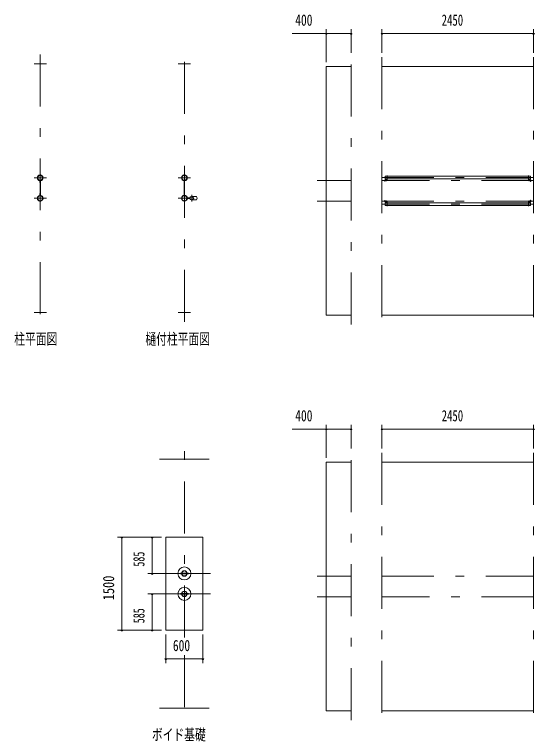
# Model space of a CAD drawing. Units: millimetres, scale not verified. Extents: x -31502 to 31507, y -14700 to 14700.
# Drawn here: x -31502 to -23100, y -11282 to 468 of the extents above; entities that cross this region are included whole.
import ezdxf
from ezdxf.enums import TextEntityAlignment as Align

# ---------------------------------------------------------------- set-up
doc = ezdxf.new("R2010")
doc.units = ezdxf.units.MM
doc.header["$LTSCALE"] = 70
doc.linetypes.add('USER3', pattern=[24, 12, -5, 2, -5])
for name, color, linetype, lineweight in [('0-2_1-07BOLD', 7, 'Continuous', 18), ('0-3_1-27CENTER', 3, 'USER3', 18), ('0-5_1-57DIM', 3, 'Continuous', 18)]:
    doc.layers.add(name, color=color, linetype=linetype, lineweight=lineweight)
doc.styles.add('ＭＳ ゴシック', font='')
doc.styles.get('ＭＳ ゴシック').set_extended_font_data('MS Gothic')

msp = doc.modelspace()

# ---------------------------------------------------------------- linework, layer by layer
at = {"layer": '0-2_1-07BOLD'}
for p, q in [((-31187.29, -326.88), (-30987.29, -326.88)), ((-28657.56, -326.88), (-28857.56, -326.88)), ((-26463.79, -372.46), (-26063.79, -372.46)), ((-23113.79, -372.46), (-25563.79, -372.46)), ((-31090.28, -2216.33), (-31090.28, -2457.43)), ((-31084.28, -2457.43), (-31084.28, -2216.33)), ((-28760.58, -2457.43), (-28760.58, -2216.33)), ((-28754.57, -2216.33), (-28754.57, -2457.43)), ((-25484.44, -2204.26), (-25514.04, -2204.26)), ((-25514.04, -2207.46), (-25484.44, -2207.46)), ((-25482.44, -2146.96), (-25511.29, -2146.96)), ((-25482.44, -2202.26), (-25482.44, -2136.46)), ((-23198.34, -2146.96), (-25479.24, -2146.96)), ((-25479.24, -2189.65), (-23198.34, -2189.65)), ((-23193.14, -2204.26), (-23163.54, -2204.26)), ((-23163.54, -2207.46), (-23193.14, -2207.46)), ((-23158.34, -2229.46), (-23158.34, -2209.46)), ((-28713.12, -2498.88), (-28666.91, -2498.88)), ((-28666.91, -2504.88), (-28713.12, -2504.88)), ((-28668.3, -2497.27), (-28711.65, -2497.27)), ((-28711.65, -2506.48), (-28668.3, -2506.48)), ((-28562.47, -2474.38), (-28630.05, -2474.38)), ((-28630.05, -2529.38), (-28562.47, -2529.38)), ((-25519.24, -2535.46), (-25519.24, -2555.46)), ((-25514.04, -2557.46), (-25484.44, -2557.46)), ((-25484.44, -2560.66), (-25514.04, -2560.66)), ((-25511.29, -2575.26), (-25482.44, -2575.26)), ((-25479.24, -2575.26), (-23198.34, -2575.26)), ((-23163.54, -2557.46), (-23193.14, -2557.46)), ((-23193.14, -2560.66), (-23163.54, -2560.66)), ((-23198.34, -2617.95), (-25479.24, -2617.95)), ((-30987.29, -4346.88), (-31187.29, -4346.88)), ((-28857.56, -4346.88), (-28657.56, -4346.88)), ((-25563.79, -4392.46), (-23113.79, -4392.46)), ((-29157.56, -6721.88), (-28357.56, -6721.88)), ((-23113.79, -6767.46), (-25563.79, -6767.46)), ((-28801.63, -8573.38), (-28822.56, -8573.38)), ((-28797.38, -8560.38), (-28717.74, -8560.38)), ((-28717.74, -8573.38), (-28797.38, -8573.38)), ((-28801.63, -8903.37), (-28822.56, -8903.37)), ((-28797.38, -8890.38), (-28717.74, -8890.38)), ((-28717.74, -8903.37), (-28797.38, -8903.37)), ((-28357.56, -10741.88), (-29157.56, -10741.88)), ((-25563.79, -10787.46), (-23113.79, -10787.46))]:
    msp.add_line(p, q, dxfattribs=at)
for points in [[(-26463.79, -372.46), (-26463.79, -4392.46), (-26063.79, -4392.46)], [(-31090.28, -2246.88), (-31091.88, -2246.88), (-31091.88, -2217.8)], [(-31082.68, -2217.8), (-31082.68, -2246.88), (-31084.28, -2246.88)], [(-28762.17, -2217.8), (-28762.17, -2246.88), (-28760.58, -2246.88)], [(-28754.57, -2246.88), (-28752.97, -2246.88), (-28752.97, -2217.8)], [(-25516.04, -2209.46), (-25516.04, -2229.46), (-25519.24, -2229.46), (-25519.24, -2209.46)], [(-25511.29, -2146.96), (-25511.29, -2189.65), (-25482.44, -2189.65)], [(-25482.44, -2136.46), (-25479.24, -2136.46), (-25479.24, -2202.26)], [(-23195.14, -2202.26), (-23195.14, -2136.46), (-23198.34, -2136.46), (-23198.34, -2202.26)], [(-23195.14, -2189.65), (-23166.29, -2189.65), (-23166.29, -2146.96), (-23195.14, -2146.96)], [(-23161.54, -2209.46), (-23161.54, -2229.46), (-23158.34, -2229.46)], [(-31091.88, -2455.96), (-31091.88, -2426.88), (-31090.28, -2426.88)], [(-31084.28, -2426.88), (-31082.68, -2426.88), (-31082.68, -2455.96)], [(-28760.58, -2426.88), (-28762.17, -2426.88), (-28762.17, -2455.96)], [(-28752.97, -2455.96), (-28752.97, -2426.88), (-28754.57, -2426.88)], [(-25516.04, -2555.46), (-25516.04, -2535.46), (-25519.24, -2535.46)], [(-25482.44, -2617.95), (-25511.29, -2617.95), (-25511.29, -2575.26)], [(-25482.44, -2562.66), (-25482.44, -2628.46), (-25479.24, -2628.46), (-25479.24, -2562.66)], [(-23198.34, -2562.66), (-23198.34, -2628.46), (-23195.14, -2628.46), (-23195.14, -2562.66)], [(-23195.14, -2575.26), (-23166.29, -2575.26), (-23166.29, -2617.95), (-23195.14, -2617.95)], [(-23161.54, -2555.46), (-23161.54, -2535.46), (-23158.34, -2535.46), (-23158.34, -2555.46)], [(-26063.79, -6767.46), (-26463.79, -6767.46), (-26463.79, -10787.46), (-26063.79, -10787.46)], [(-28822.56, -8573.38), (-28822.56, -8560.38), (-28801.63, -8560.38)], [(-28713.49, -8560.38), (-28692.56, -8560.38), (-28692.56, -8573.38), (-28713.49, -8573.38)], [(-28822.56, -8903.37), (-28822.56, -8890.38), (-28801.63, -8890.38)], [(-28713.49, -8890.38), (-28692.56, -8890.38), (-28692.56, -8903.37), (-28713.49, -8903.37)]]:
    msp.add_lwpolyline(points, dxfattribs=at)
msp.add_lwpolyline([(-29057.56, -9481.88), (-29057.56, -7981.88), (-28457.56, -7981.88), (-28457.56, -9481.88)], close=True, dxfattribs=at)
for centre, radius in [((-31087.29, -2171.88), 44.55), ((-31087.29, -2171.88), 40.35), ((-31087.29, -2123.48), 2.25), ((-28757.57, -2171.88), 44.55), ((-28757.57, -2171.88), 40.35), ((-28757.57, -2123.48), 2.25), ((-31087.29, -2501.88), 44.55), ((-31087.29, -2501.88), 40.35), ((-28757.57, -2501.88), 46.15), ((-28757.57, -2501.88), 44.55), ((-28757.57, -2501.88), 40.35), ((-31087.29, -2550.28), 2.25), ((-28757.57, -2550.28), 2.25), ((-28639.57, -2501.88), 27.5), ((-28608.22, -2501.88), 2.25), ((-28757.56, -8566.88), 105), ((-28757.56, -8566.88), 44.55), ((-28757.56, -8566.88), 40.35), ((-28757.56, -8896.88), 105), ((-28757.56, -8896.88), 44.55), ((-28757.56, -8896.88), 40.35)]:
    msp.add_circle(centre, radius, dxfattribs=at)
for centre, radius, start, end in [((-31087.28, -2171.88), 46.15, 93.78961, 264.28209), ((-31087.29, -2123.48), 3.85, 322.09525, 270.00276), ((-31087.28, -2171.88), 46.15, 275.72758, 90.00154), ((-28757.57, -2171.88), 46.15, 89.99846, 264.27242), ((-28757.57, -2123.48), 3.85, 269.99724, 217.90475), ((-28757.57, -2171.88), 46.15, 275.71791, 86.21039), ((-25514.04, -2209.46), 5.2, 90, 180), ((-25514.04, -2209.46), 2, 90, 180), ((-25484.44, -2202.26), 2, 270, 0), ((-25484.44, -2202.26), 5.2, 270, 0), ((-23193.14, -2202.26), 5.2, 180, 270), ((-23193.14, -2202.26), 2, 180, 270), ((-23163.54, -2209.46), 5.2, 0, 90), ((-23163.54, -2209.46), 2, 0, 90), ((-31087.28, -2501.88), 46.15, 95.71837, 266.21085), ((-31087.28, -2501.88), 46.15, 269.99892, 84.27287), ((-31087.29, -2550.28), 3.85, 90, 37.90752), ((-28757.57, -2550.28), 3.85, 142.09248, 90), ((-28639.57, -2501.88), 29.1, 0, 170.90512), ((-28639.57, -2501.88), 29.1, 189.09599, 354.06984), ((-28656.97, -2501.88), 44.9, 19.58864, 37.76454), ((-28656.97, -2501.88), 44.9, 322.23546, 340.41136), ((-28608.22, -2501.88), 3.85, 180, 128.65778), ((-28597.96, -2501.88), 44.9, 322.23546, 37.76454), ((-25514.04, -2555.46), 5.2, 180, 270), ((-25514.04, -2555.46), 2, 180, 270), ((-25484.44, -2562.66), 5.2, 0, 90), ((-25484.44, -2562.66), 2, 0, 90), ((-23193.14, -2562.66), 5.2, 90, 180), ((-23193.14, -2562.66), 2, 90, 180), ((-23163.54, -2555.46), 2, 270, 0), ((-23163.54, -2555.46), 5.2, 270, 0)]:
    msp.add_arc(centre, radius, start, end, dxfattribs=at)
at = {"layer": '0-3_1-27CENTER'}
for p, q in [((-31087.29, -176.88), (-31087.29, -4496.88)), ((-28757.56, -4496.88), (-28757.56, -176.88)), ((-26063.79, -4542.46), (-26063.79, -222.46)), ((-25563.79, -222.46), (-25563.79, -4542.46)), ((-23113.79, -222.46), (-23113.79, -4542.46)), ((-31187.29, -2171.88), (-30987.29, -2171.88)), ((-28657.56, -2171.88), (-28857.56, -2171.88)), ((-26613.79, -2217.46), (-26063.79, -2217.46)), ((-25563.79, -2168.31), (-23113.79, -2168.31)), ((-23113.79, -2217.46), (-25563.79, -2217.46)), ((-25494.24, -2226.46), (-25494.24, -2184.66)), ((-23183.34, -2226.46), (-23183.34, -2184.66)), ((-28639.57, -2446.88), (-28639.57, -2556.88)), ((-30987.29, -2501.88), (-31187.29, -2501.88)), ((-28857.56, -2501.88), (-28657.56, -2501.88)), ((-28690.04, -2512.64), (-28690.04, -2491.11)), ((-26063.79, -2547.46), (-26613.79, -2547.46)), ((-25563.79, -2547.46), (-23113.79, -2547.46)), ((-25494.24, -2580.26), (-25494.24, -2538.46)), ((-23183.34, -2538.46), (-23183.34, -2580.26)), ((-23113.79, -2596.61), (-25563.79, -2596.61)), ((-28757.56, -9601.88), (-28757.56, -6571.88)), ((-26063.79, -10937.46), (-26063.79, -6617.46)), ((-25563.79, -6617.46), (-25563.79, -10937.46)), ((-23113.79, -6617.46), (-23113.79, -10937.46)), ((-29157.56, -8566.88), (-28337.55, -8566.88)), ((-26063.79, -8612.46), (-26613.79, -8612.46)), ((-25563.79, -8612.46), (-23113.79, -8612.46)), ((-28337.55, -8896.88), (-29157.56, -8896.88)), ((-26613.79, -8942.46), (-26063.79, -8942.46)), ((-23113.79, -8942.46), (-25563.79, -8942.46)), ((-28757.56, -9886.69), (-28757.56, -10891.88))]:
    msp.add_line(p, q, dxfattribs=at)
at = {"layer": '0-5_1-57DIM'}
for p, q in [((-26463.79, 162.54), (-27013.29, 162.54)), ((-26449.79, 162.54), (-26477.79, 162.54)), ((-26463.79, 232.54), (-26463.79, -302.46)), ((-26463.79, 162.54), (-26063.79, 162.54)), ((-26049.79, 162.54), (-26077.79, 162.54)), ((-26063.79, -152.46), (-26063.79, 232.54)), ((-25549.79, 162.54), (-25577.79, 162.54)), ((-25563.79, 232.54), (-25563.79, -152.46)), ((-25563.79, 162.54), (-23113.79, 162.54)), ((-23099.79, 162.54), (-23127.79, 162.54)), ((-23113.79, -152.46), (-23113.79, 232.54)), ((-26463.79, -6162.46), (-26463.79, -6697.46)), ((-26063.79, -6547.46), (-26063.79, -6162.46)), ((-25563.79, -6162.46), (-25563.79, -6547.46)), ((-23113.79, -6162.46), (-23113.79, -6547.46)), ((-26463.79, -6232.46), (-27013.29, -6232.46)), ((-26449.79, -6232.46), (-26477.79, -6232.46)), ((-26463.79, -6232.46), (-26063.79, -6232.46)), ((-26049.79, -6232.46), (-26077.79, -6232.46)), ((-25549.79, -6232.46), (-25577.79, -6232.46)), ((-25563.79, -6232.46), (-23113.79, -6232.46)), ((-23099.79, -6232.46), (-23127.79, -6232.46)), ((-29127.56, -7981.88), (-29837.56, -7981.88)), ((-29753.56, -7981.88), (-29781.56, -7981.88)), ((-29767.56, -7981.88), (-29767.56, -9481.88)), ((-29263.56, -7981.88), (-29291.56, -7981.88)), ((-29277.56, -7981.88), (-29277.56, -8566.88)), ((-29347.56, -8566.88), (-29127.56, -8566.88)), ((-29263.56, -8566.88), (-29291.56, -8566.88)), ((-29127.56, -8896.88), (-29347.56, -8896.88)), ((-29263.56, -8896.88), (-29291.56, -8896.88)), ((-29277.56, -8896.88), (-29277.56, -9481.88)), ((-29837.56, -9481.88), (-29127.56, -9481.88)), ((-29753.56, -9481.88), (-29781.56, -9481.88)), ((-29263.56, -9481.88), (-29291.56, -9481.88)), ((-29057.56, -9551.88), (-29057.56, -10016.69)), ((-28457.56, -10016.69), (-28457.56, -9551.88)), ((-29043.56, -9946.69), (-29071.56, -9946.69)), ((-29057.56, -9946.69), (-28457.56, -9946.69)), ((-28443.56, -9946.69), (-28471.56, -9946.69))]:
    msp.add_line(p, q, dxfattribs=at)
for centre in [(-26463.79, 162.54), (-26063.79, 162.54), (-25563.79, 162.54), (-23113.79, 162.54), (-26463.79, -6232.46), (-26063.79, -6232.46), (-25563.79, -6232.46), (-23113.79, -6232.46), (-29767.56, -7981.88), (-29277.56, -7981.88), (-29277.56, -8566.88), (-29277.56, -8896.88), (-29767.56, -9481.88), (-29277.56, -9481.88), (-29057.56, -9946.69), (-28457.56, -9946.69)]:
    msp.add_arc(centre, 14, 180, 0, dxfattribs=at)

# ---------------------------------------------------------------- texts
at = {"layer": '0-5_1-57DIM', "color": 7, "style": 'ＭＳ ゴシック'}
for s, width, p in [('400', 0.75, (-26966.21, 232.54)), ('2450', 0.7, (-24599.2, 232.54)), ('柱平面図', 0.7, (-31507.29, -4922.01)), ('樋付柱平面図', 0.7, (-29387.56, -4922.01)), ('400', 0.75, (-26966.21, -6162.46)), ('2450', 0.7, (-24599.2, -6162.46)), ('600', 0.75, (-28943.56, -9876.69)), ('ボイド基礎', 0.7, (-29282.56, -11317.01))]:
    msp.add_text(s, height=182.3, dxfattribs=dict(at, width=width)).set_placement(p, align=Align.BOTTOM_LEFT)
for s, width, p in [('585', 0.65, (-29347.56, -8456.23)), ('1500', 0.8, (-29837.56, -8999.25)), ('585', 0.65, (-29347.56, -9371.23))]:
    msp.add_text(s, height=182.3, rotation=90, dxfattribs=dict(at, width=width)).set_placement(p, align=Align.BOTTOM_LEFT)

doc.saveas('drawing.dxf')
